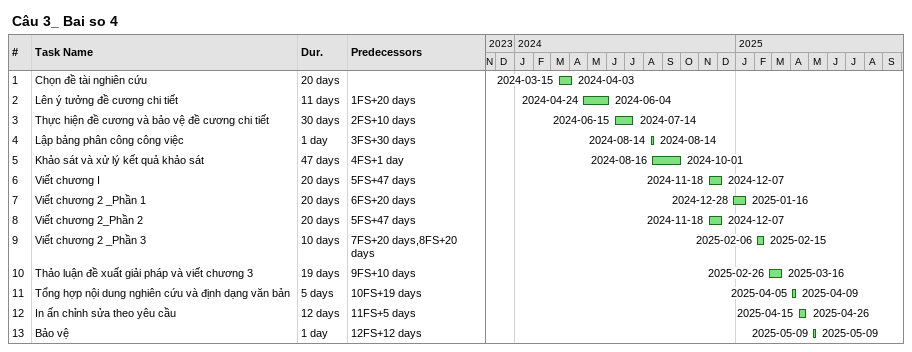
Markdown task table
Câu 3_ Bai so 4

| ID | Task | Duration | Start | Finish | Predecessors |
|---|---|---|---|---|---|
| 1 | Chọn đề tài nghiên cứu | 20d | 2024-03-15 | 2024-04-03 |  |
| 2 | Lên ý tưởng đề cương chi tiết | 11d | 2024-04-24 | 2024-06-04 | 1FS+20d |
| 3 | Thực hiện đề cương và bảo vệ đề cương chi tiết | 30d | 2024-06-15 | 2024-07-14 | 2FS+10d |
| 4 | Lập bảng phân công công việc | 1d | 2024-08-14 | 2024-08-14 | 3FS+30d |
| 5 | Khảo sát và xử lý kết quả khảo sát | 47d | 2024-08-16 | 2024-10-01 | 4FS+1d |
| 6 | Viết chương I | 20d | 2024-11-18 | 2024-12-07 | 5FS+47d |
| 7 | Viết chương 2 _Phần 1 | 20d | 2024-12-28 | 2025-01-16 | 6FS+20d |
| 8 | Viết chương 2_Phần 2 | 20d | 2024-11-18 | 2024-12-07 | 5FS+47d |
| 9 | Viết chương 2 _Phần 3 | 10d | 2025-02-06 | 2025-02-15 | 7FS+20d, 8FS+20d |
| 10 | Thảo luận đề xuất giải pháp và viết chương 3 | 19d | 2025-02-26 | 2025-03-16 | 9FS+10d |
| 11 | Tổng hợp nội dung nghiên cứu và định dạng văn bản | 5d | 2025-04-05 | 2025-04-09 | 10FS+19d |
| 12 | In ấn chỉnh sửa theo yêu cầu | 12d | 2025-04-15 | 2025-04-26 | 11FS+5d |
| 13 | Bảo vệ | 1d | 2025-05-09 | 2025-05-09 | 12FS+12d |
